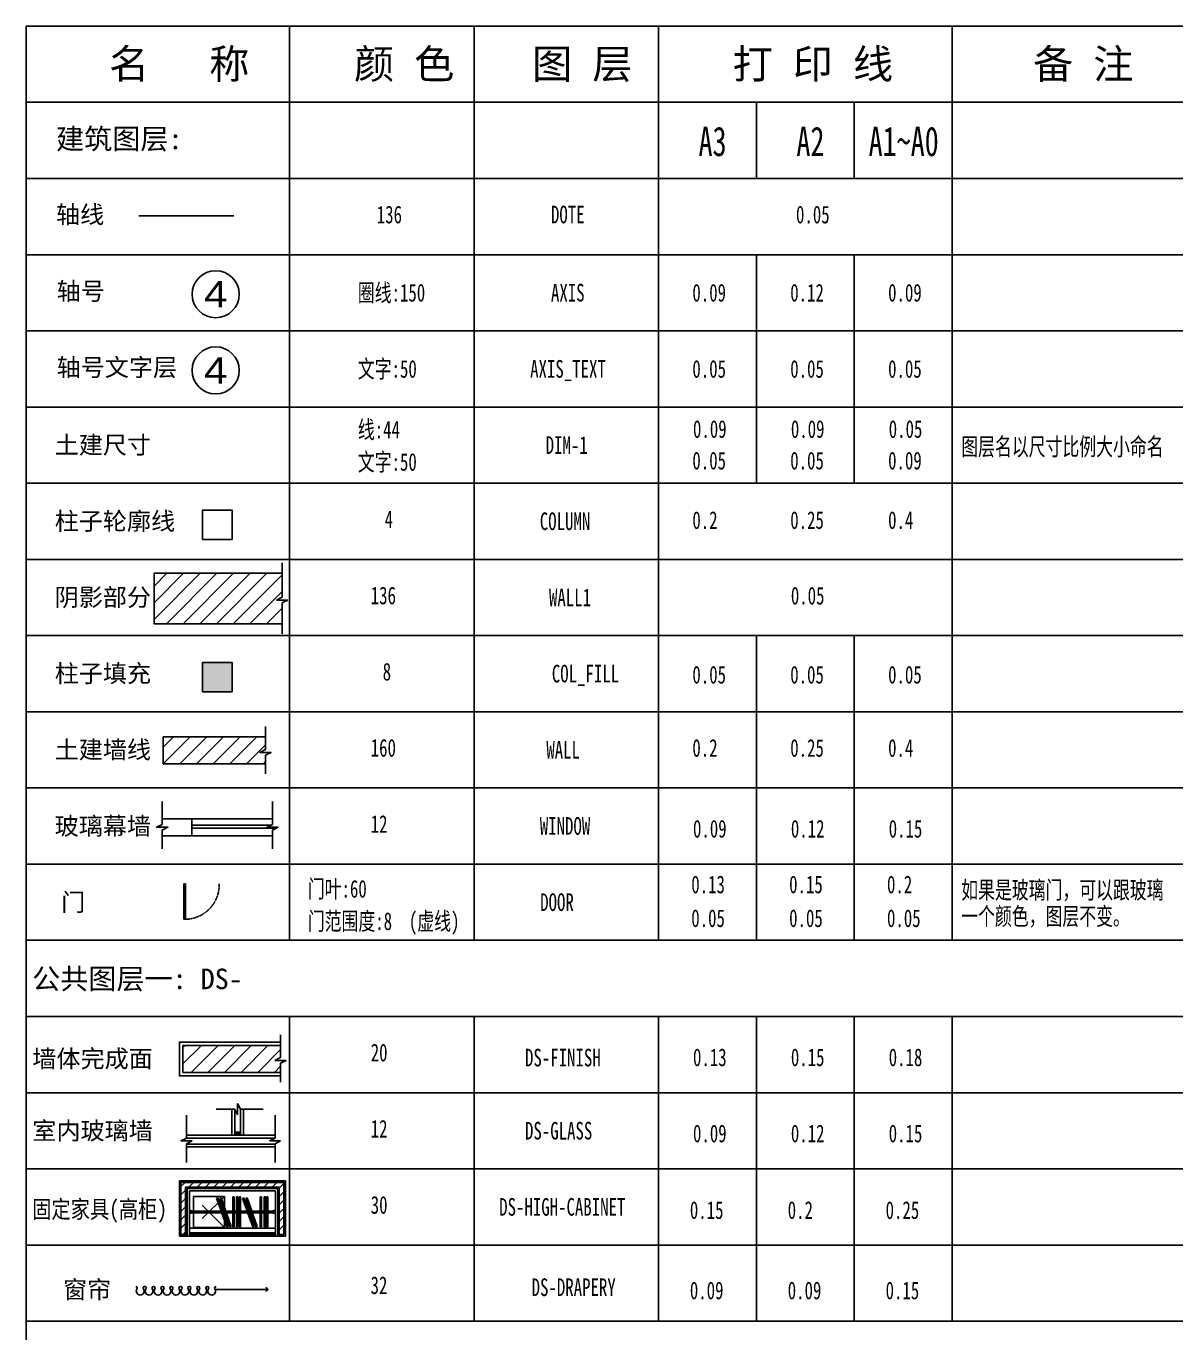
# Model space of a CAD drawing. Header units: millimetres. Extents: x 14385 to 129787, y 107826 to 186798.
# Drawn here: x 83011 to 87894, y 153842 to 159391 of the extents above; entities that cross this region are included whole.
import ezdxf
from ezdxf.enums import TextEntityAlignment as Align

# ---------------------------------------------------------------- set-up
doc = ezdxf.new("R2010")
doc.units = ezdxf.units.MM
doc.header["$LTSCALE"] = 1000
for name, pattern in [('ACAD_ISO02W100', [15, 12, -3]), ('DASH', [0.35, 0.25, -0.1]), ('DASHED2', [0.375, 0.25, -0.125]), ('M-CENTER', [1.8, 1.2, -0.2, 0.2, -0.2]), ('M-HIDDEN', [1.875, 1.25, -0.625])]:
    doc.linetypes.add(name, pattern=pattern)
for name, color, linetype in [('AXIS', 150, 'Continuous'), ('AXIS_TEXT', 50, 'Continuous'), ('COL-FILL', 8, 'Continuous'), ('COLUMN', 4, 'Continuous'), ('DIM-1', 44, 'Continuous'), ('DOOR', 60, 'Continuous'), ('DOTE', 136, 'M-CENTER'), ('DS-DRAPERY', 32, 'Continuous'), ('DS-FINISH', 20, 'Continuous'), ('DS-GLASS', 12, 'Continuous'), ('DS-HIGH-CABINET', 40, 'Continuous'), ('FF-FURN', 51, 'Continuous'), ('FF-REFE', 2, 'Continuous'), ('FF-TEXT', 50, 'Continuous'), ('TK', 1, 'Continuous'), ('WALL', 160, 'Continuous'), ('WALL1', 136, 'Continuous'), ('WINDOW', 12, 'Continuous')]:
    doc.layers.add(name, color=color, linetype=linetype)
doc.styles.add('AXIS', font='arial.ttf')
doc.styles.add('宋体', font='')
doc.styles.get('宋体').set_extended_font_data('SimSun')

# ---------------------------------------------------------------- blocks, each defined once
blk = doc.blocks.new('axisnum1')
blk.add_circle((0, 0), 4)
at = {"layer": 'AXIS_TEXT', "style": 'AXIS', "width": 0.47911}
blk.add_attdef('XX', text='', height=4.48, dxfattribs=at).set_placement((-2, -2.24), (2, -2.24), align=Align.FIT)
blk = doc.blocks.new('窗帘A')
at = {"linetype": 'ByBlock'}
for points in [[(911, 0, -0.608416), (897, 28, 0.608416), (861, 98, 0.608416), (824, 28, -1.932003), (796, 28, 0.608416), (759, 98, 0.608416), (723, 28, -1.932003), (694, 28, 0.608416), (658, 98, 0.608416), (622, 28, -1.932003), (593, 28, 0.608416), (557, 98, 0.608416), (521, 28, -0.608416), (506, 0, -0.608416), (492, 28, 0.608416), (456, 98, 0.608416), (419, 28, -1.932003), (391, 28, 0.608416), (354, 98, 0.608416), (318, 28, -1.932003), (289, 28, 0.608416), (253, 98, 0.608416), (217, 28, -1.932003), (188, 28, 0.608416), (152, 98, 0.608416), (116, 28, -0.608416), (101, 0, -0.608416), (87, 28, 0.608416), (51, 98, 0.608416), (14, 28, -0.608416), (0, 0)], [(1475, 58, 0.15932), (1499, 34, 0.15932), (1475, 10)]]:
    blk.add_lwpolyline(points, format="xyb", dxfattribs=at)
blk.add_lwpolyline([(911, 34), (1499, 34)], dxfattribs=at)

msp = doc.modelspace()

# ---------------------------------------------------------------- hatches: boundary and pattern name
at = {"layer": 'COL-FILL'}
msp.add_hatch(color=256, dxfattribs=at).paths.add_polyline_path([(83760.5, 156564.2), (83885.5, 156564.2), (83885.5, 156689.2), (83760.5, 156689.2)])
at = {"layer": 'DS-FINISH'}
h = msp.add_hatch(dxfattribs=at)
h.set_pattern_fill('_USER', color=256, scale=25, angle=45, style=0, pattern_type=0)
h.set_pattern_definition([(45, (16982.597, 125572.32), (-17.6776695, 17.6776695), [])])
h.paths.add_polyline_path([(83668.7, 154481.1), (84106, 154481.1), (84106, 154260), (84086.2, 154260), (84086.2, 154461.3), (83688.5, 154461.3), (83688.5, 154260), (83668.7, 154260)])
at = {"layer": 'DS-GLASS'}
msp.add_hatch(color=256, dxfattribs=at).paths.add_polyline_path([(83922.1, 154681.6), (83897.1, 154681.6), (83897.1, 154699.1), (83902.1, 154694.1), (83917.1, 154694.1), (83922.1, 154699.1)])
at = {"layer": 'WALL'}
h = msp.add_hatch(dxfattribs=at)
h.set_pattern_fill('_USER', color=8, scale=50, angle=45, style=0, pattern_type=0)
h.set_pattern_definition([(45, (83593.64, 156258.58), (-35.3553, 35.3553), [])])
h.paths.add_polyline_path([(84027.4, 156319), (84027.4, 156372.5), (83593.6, 156372.5), (83593.6, 156258.6), (84027.4, 156258.6), (84027.4, 156295), (84051.4, 156307), (84003.4, 156307)])
h = msp.add_hatch(dxfattribs=at)
h.set_pattern_fill('_USER', color=8, scale=50, angle=45, style=0, pattern_type=0)
h.set_pattern_definition([(45, (16788.083, 124086.754), (-35.35534, 35.35534), [])])
h.paths.add_polyline_path([(84092, 155010.9), (84092, 155062.3), (83677.3, 155062.3), (83677.3, 154948.4), (84092, 154948.4), (84092, 154986.9), (84116, 154998.9), (84068, 154998.9)])
at = {"layer": 'WALL1'}
h = msp.add_hatch(dxfattribs=at)
h.set_pattern_fill('_USER', color=256, scale=50, angle=45, style=0, pattern_type=0)
h.set_pattern_definition([(45, (17257.554, 125151.89), (-35.35534, 35.35534), [])])
h.paths.add_polyline_path([(84098, 156853.4), (84098, 156953.9), (84074, 156953.9), (84098, 156965.9), (84098, 157067.3), (83554.3, 157067.3), (83554.3, 156853.4)])

# ---------------------------------------------------------------- linework, layer by layer
at = {"color": 55, "linetype": 'M-HIDDEN', "ltscale": 0.106667}
for p, q in [((83853.5, 154421.7), (83721.5, 154289.7)), ((83853.5, 154289.7), (83721.5, 154421.7)), ((83837.3, 154365.1), (83842.8, 154367.1)), ((83848.3, 154339.2), (83838.8, 154365.6)), ((83850.5, 154340), (83841, 154366.4)), ((83850.8, 154365.1), (83856.3, 154367.1)), ((83861.8, 154339.2), (83852.3, 154365.6)), ((83864, 154340), (83854.5, 154366.4)), ((83888.8, 154369.6), (83894.6, 154369.6)), ((83890.4, 154341.5), (83890.4, 154369.6)), ((83892.7, 154341.5), (83892.7, 154369.6)), ((83904.8, 154369.6), (83910.6, 154369.6)), ((83906.4, 154341.5), (83906.4, 154369.6)), ((83908.7, 154341.5), (83908.7, 154369.6)), ((83915.5, 154369.6), (83921.4, 154369.6)), ((83917.1, 154341.5), (83917.1, 154369.6)), ((83919.4, 154341.5), (83919.4, 154369.6)), ((83947.9, 154365.1), (83953.4, 154367.1)), ((83958.8, 154339.2), (83949.3, 154365.6)), ((83961, 154340), (83951.5, 154366.4)), ((83961.3, 154365.1), (83966.8, 154367.1)), ((83972.3, 154339.2), (83962.8, 154365.6)), ((83974.5, 154340), (83965, 154366.4)), ((84005.5, 154369.6), (84011.3, 154369.6)), ((84007, 154341.5), (84007, 154369.6)), ((84009.4, 154341.5), (84009.4, 154369.6)), ((84021.5, 154369.6), (84027.3, 154369.6)), ((84023.1, 154341.5), (84023.1, 154369.6)), ((84025.4, 154341.5), (84025.4, 154369.6)), ((84032.2, 154369.6), (84038.1, 154369.6)), ((84033.8, 154341.5), (84033.8, 154369.6)), ((84036.1, 154341.5), (84036.1, 154369.6)), ((84061.5, 154360.4), (84061.5, 154351.1)), ((84061.5, 154360.4), (84061.5, 154351.1)), ((83846.8, 154338.7), (83852.3, 154340.6)), ((83860.3, 154338.7), (83865.8, 154340.6)), ((83888.8, 154341.5), (83894.6, 154341.5)), ((83904.8, 154341.5), (83910.6, 154341.5)), ((83915.5, 154341.5), (83921.4, 154341.5)), ((83957.3, 154338.7), (83962.9, 154340.6)), ((83970.8, 154338.7), (83976.3, 154340.6)), ((84005.5, 154341.5), (84011.3, 154341.5)), ((84021.5, 154341.5), (84027.3, 154341.5)), ((84032.2, 154341.5), (84038.1, 154341.5))]:
    msp.add_line(p, q, dxfattribs=at)
msp.add_lwpolyline([(83853.5, 154289.7), (83721.5, 154289.7), (83721.5, 154421.7), (83853.5, 154421.7)], close=True, dxfattribs=at)
for points in [[(83840.5, 154356.2), (83820.1, 154413.2), (83825.6, 154415.2), (83846.8, 154356.2)], [(83854, 154356.2), (83833.5, 154413.2), (83839.1, 154415.2), (83860.2, 154356.2)], [(83888.8, 154358.6), (83888.8, 154420.7), (83894.6, 154420.7), (83894.6, 154358.6)], [(83904.8, 154358.6), (83904.8, 154420.7), (83910.6, 154420.7), (83910.6, 154358.6)], [(83915.5, 154358.6), (83915.5, 154420.7), (83921.4, 154420.7), (83921.4, 154358.6)], [(83951.1, 154356.2), (83930.6, 154413.2), (83936.1, 154415.2), (83957.3, 154356.2)], [(83964.5, 154356.2), (83944.1, 154413.2), (83949.6, 154415.2), (83970.7, 154356.2)], [(84005.5, 154358.6), (84005.5, 154420.7), (84011.3, 154420.7), (84011.3, 154358.6)], [(84021.5, 154358.6), (84021.5, 154420.7), (84027.3, 154420.7), (84027.3, 154358.6)], [(84032.2, 154358.6), (84032.2, 154420.7), (84038.1, 154420.7), (84038.1, 154358.6)], [(83848.9, 154350.2), (83868.9, 154294.6), (83863.3, 154292.7), (83842.7, 154350.2)], [(83862.4, 154350.2), (83882.3, 154294.6), (83876.8, 154292.7), (83856.1, 154350.2)], [(83894.6, 154352.6), (83894.6, 154292.7), (83888.8, 154292.7), (83888.8, 154352.6)], [(83910.6, 154352.6), (83910.6, 154292.7), (83904.8, 154292.7), (83904.8, 154352.6)], [(83921.4, 154352.6), (83921.4, 154292.7), (83915.5, 154292.7), (83915.5, 154352.6)], [(83959.4, 154350.2), (83979.4, 154294.6), (83973.9, 154292.7), (83953.2, 154350.2)], [(83972.9, 154350.2), (83992.8, 154294.6), (83987.3, 154292.7), (83966.7, 154350.2)], [(84011.3, 154352.6), (84011.3, 154292.7), (84005.5, 154292.7), (84005.5, 154352.6)], [(84027.3, 154352.6), (84027.3, 154292.7), (84021.5, 154292.7), (84021.5, 154352.6)], [(84038.1, 154352.6), (84038.1, 154292.7), (84032.2, 154292.7), (84032.2, 154352.6)]]:
    msp.add_lwpolyline(points, dxfattribs=at)
at = {"layer": 'COLUMN'}
for points in [[(83760.5, 157211.1), (83885.5, 157211.1), (83885.5, 157336.1), (83760.5, 157336.1)], [(83760.5, 156564.2), (83885.5, 156564.2), (83885.5, 156689.2), (83760.5, 156689.2)]]:
    msp.add_lwpolyline(points, close=True, dxfattribs=at)
at = {"layer": 'DOOR'}
msp.add_lwpolyline([(83687.7, 155748.4), (83687.7, 155598.4), (83681.1, 155598.4), (83681.1, 155748.4)], close=True, dxfattribs=at)
at = {"layer": 'DOOR', "color": 8, "linetype": 'DASH', "ltscale": 0.005}
msp.add_arc((83684.4, 155745.1), 146.8, 271.2812, 1.2812, dxfattribs=at)
at = {"layer": 'DOTE', "ltscale": 0.002}
msp.add_line((83489.3, 158584.9), (83893.3, 158584.9), dxfattribs=at)
at = {"layer": 'DS-DRAPERY', "color": 30}
msp.add_line((84079.6, 154253.4), (84079.6, 154454.7), dxfattribs=at)
at = {"layer": 'DS-FINISH'}
msp.add_line((84086.2, 154260), (84106, 154260), dxfattribs=at)
for points in [[(84092, 154933.4), (83662.3, 154933.4), (83662.3, 155077.3), (84092, 155077.3)], [(84106, 154260), (84106, 154481.1), (83668.7, 154481.1), (83668.7, 154260), (83688.5, 154260), (83688.5, 154461.3), (84086.2, 154461.3), (84086.2, 154260)]]:
    msp.add_lwpolyline(points, dxfattribs=at)
at = {"layer": 'DS-FINISH', "linetype": 'ACAD_ISO02W100', "ltscale": 0.066667}
for points in [[(84092, 155108.3), (84092, 155011.3), (84092, 155010.9), (84068, 154998.9), (84116, 154998.9), (84092, 154986.9), (84092, 154986.5), (84092, 154907.5)], [(84018.5, 154792.2), (83921.5, 154792.2), (83921.1, 154792.2), (83909.1, 154816.2), (83909.1, 154768.2), (83897.1, 154792.2), (83896.8, 154792.2), (83817.7, 154792.2)], [(83691.6, 154766.6), (83691.6, 154669.6), (83691.6, 154669.2), (83667.6, 154657.2), (83715.6, 154657.2), (83691.6, 154645.2), (83691.6, 154644.8), (83691.6, 154565.8)], [(84068.1, 154766.6), (84068.1, 154669.6), (84068.1, 154669.2), (84044.1, 154657.2), (84092.1, 154657.2), (84068.1, 154645.2), (84068.1, 154644.8), (84068.1, 154565.8)]]:
    msp.add_lwpolyline(points, dxfattribs=at)
at = {"layer": 'DS-GLASS'}
for p, q in [((83897.1, 154792.2), (83897.1, 154699.1)), ((83922.1, 154792.2), (83922.1, 154699.1)), ((83897.1, 154699.1), (83902.1, 154694.1)), ((83902.1, 154694.1), (83917.1, 154694.1)), ((83917.1, 154694.1), (83922.1, 154699.1)), ((84067.7, 154669.1), (83691.2, 154669.1)), ((84068.1, 154644.1), (83691.6, 154644.1))]:
    msp.add_line(p, q, dxfattribs=at)
msp.add_lwpolyline([(83897.1, 154681.6), (83897.1, 154699.1), (83902.1, 154694.1), (83917.1, 154694.1), (83922.1, 154699.1), (83922.1, 154681.6), (83897.1, 154681.6)], close=True, dxfattribs=at)
at = {"layer": 'DS-HIGH-CABINET'}
msp.add_line((83705, 154286.4), (84069.7, 154286.4), dxfattribs=at)
at = {"layer": 'DS-HIGH-CABINET', "color": 8}
msp.add_line((84069.7, 154253.4), (83705, 154253.4), dxfattribs=at)
at = {"layer": 'DS-HIGH-CABINET'}
msp.add_lwpolyline([(84079.6, 154253.4), (84069.7, 154253.4), (84069.7, 154444.8), (83705, 154444.8), (83705, 154253.4), (83695.1, 154253.4)], dxfattribs=at)
at = {"layer": 'DS-HIGH-CABINET', "color": 8}
msp.add_lwpolyline([(84069.7, 154266.6), (83705, 154266.6)], dxfattribs=at)
at = {"layer": 'FF-FURN', "color": 2}
msp.add_line((83705, 154260), (84069.7, 154260), dxfattribs=at)
at = {"layer": 'FF-FURN', "color": 60}
for points in [[(83958.2, 154266.6), (83705, 154266.6), (83705, 154260), (83958.2, 154260)], [(84069.7, 154260), (83951.6, 154260), (83951.6, 154253.4), (84069.7, 154253.4)]]:
    msp.add_lwpolyline(points, close=True, dxfattribs=at)
at = {"layer": 'FF-REFE', "color": 55}
for p, q in [((83705, 154364), (83705, 154347.5)), ((83707, 154364), (83705, 154364)), ((83707, 154364), (83705, 154364)), ((83707, 154364), (83707, 154347.5)), ((83707, 154364), (83707, 154347.5)), ((83713.2, 154360.4), (83713.2, 154351.1)), ((83713.2, 154360.4), (83713.2, 154351.1)), ((83707, 154347.5), (83705, 154347.5)), ((83707, 154347.5), (83705, 154347.5))]:
    msp.add_line(p, q, dxfattribs=at)
at = {"layer": 'FF-REFE', "color": 55, "linetype": 'DASHED2', "ltscale": 2.666667}
for p, q in [((84061.5, 154359), (83713.2, 154359)), ((84061.5, 154352.4), (83713.2, 154352.4))]:
    msp.add_line(p, q, dxfattribs=at)
at = {"layer": 'FF-REFE', "color": 55}
for centre, start, end in [((83713.2, 154367.6), 209.9156, 269.9473), ((83713.2, 154367.6), 209.9156, 269.9473), ((83713.2, 154343.9), 90.0527, 150.0844), ((83713.2, 154343.9), 90.0527, 150.0844), ((84061.5, 154367.6), 270.0527, 330.0844), ((84061.5, 154367.6), 270.0527, 330.0844), ((84061.5, 154343.9), 29.9156, 89.9473), ((84061.5, 154343.9), 29.9156, 89.9473)]:
    msp.add_arc(centre, 7.24, start, end, dxfattribs=at)
at = {"layer": 'TK', "color": 136}
for p, q in [((92473.2, 159390.6), (83011.2, 159390.6)), ((83011.2, 159390.6), (83011.2, 149363.5)), ((84130, 159390.6), (84130, 155509.1)), ((84913.3, 159390.6), (84913.3, 155509.1)), ((85696.7, 159390.6), (85696.7, 155509.1)), ((86943.5, 159390.6), (86943.5, 155509.1)), ((92473.2, 159067.1), (83011.2, 159067.1)), ((86112.3, 158743.6), (86112.3, 159067.1)), ((86527.9, 158743.6), (86527.9, 159067.1)), ((92473.2, 158743.6), (83011.2, 158743.6)), ((92473.2, 158420.2), (83011.2, 158420.2)), ((86112.3, 157449.8), (86112.3, 158420.2)), ((86527.9, 157449.8), (86527.9, 158420.2)), ((92473.2, 158096.7), (83011.2, 158096.7)), ((92473.2, 157773.3), (83011.2, 157773.3)), ((92473.2, 157449.8), (83011.2, 157449.8)), ((92473.2, 157126.4), (83011.2, 157126.4)), ((92473.2, 156802.9), (83011.2, 156802.9)), ((86112.3, 155509.1), (86112.3, 156802.9)), ((86527.9, 155509.1), (86527.9, 156802.9)), ((92473.2, 156479.5), (83011.2, 156479.5)), ((92473.2, 156156), (83011.2, 156156)), ((92473.2, 155832.6), (83011.2, 155832.6)), ((92473.2, 155509.1), (83011.2, 155509.1)), ((92473.2, 155185.7), (83011.2, 155185.7)), ((84130, 155185.7), (84130, 153891.8)), ((84913.3, 155185.7), (84913.3, 153891.8)), ((85696.7, 155185.7), (85696.7, 153891.8)), ((86112.3, 153891.8), (86112.3, 155185.7)), ((86527.9, 153891.8), (86527.9, 155185.7)), ((86943.5, 155185.7), (86943.5, 153891.8)), ((92473.2, 154862.2), (83011.2, 154862.2)), ((92473.2, 154538.7), (83011.2, 154538.7)), ((92473.2, 154215.3), (83011.2, 154215.3)), ((92473.2, 153891.8), (83011.2, 153891.8))]:
    msp.add_line(p, q, dxfattribs=at)
at = {"layer": 'WALL', "color": 8, "ltscale": 0.106667}
for p, q in [((83884.6, 154681.6), (83884.6, 154792.2)), ((83934.6, 154681.6), (83934.6, 154792.2)), ((83691.6, 154681.6), (84068.1, 154681.6)), ((83691.6, 154631.6), (84068.1, 154631.6))]:
    msp.add_line(p, q, dxfattribs=at)
at = {"layer": 'WALL'}
for p, q in [((84112.6, 154487.7), (83662.1, 154487.7)), ((83662.1, 154487.7), (83662.1, 154253.4)), ((84112.6, 154487.7), (84112.6, 154253.4)), ((84079.6, 154454.7), (83695.1, 154454.7)), ((83695.1, 154454.7), (83695.1, 154253.4)), ((84079.6, 154454.7), (84079.6, 154253.4)), ((83662.1, 154253.4), (83695.1, 154253.4)), ((84079.6, 154253.4), (84112.6, 154253.4))]:
    msp.add_line(p, q, dxfattribs=at)
for points in [[(84027.4, 156258.6), (83593.6, 156258.6), (83593.6, 156372.5), (84027.4, 156372.5)], [(83589.1, 156025.2), (83714.5, 156025.2), (83714.5, 155953.2), (83589.1, 155953.2)], [(84092, 154948.4), (83677.3, 154948.4), (83677.3, 155062.3), (84092, 155062.3)]]:
    msp.add_lwpolyline(points, dxfattribs=at)
at = {"layer": 'WALL1', "color": 160}
msp.add_lwpolyline([(84098, 156853.4), (83554.3, 156853.4), (83554.3, 157067.3), (84098, 157067.3)], dxfattribs=at)
at = {"layer": 'WALL1', "linetype": 'ACAD_ISO02W100', "ltscale": 0.066667}
msp.add_lwpolyline([(84098, 157111.2), (84098, 156966.3), (84098, 156965.9), (84074, 156953.9), (84122, 156953.9), (84098, 156941.9), (84098, 156941.6), (84098, 156810.5)], dxfattribs=at)
at = {"layer": 'WINDOW'}
for p, q in [((83714.5, 156025.2), (84056.9, 156025.2)), ((83714.5, 155997.5), (84049.2, 155997.5)), ((83714.5, 155984.8), (84071.9, 155984.8)), ((83714.5, 155953.2), (84056.9, 155953.2))]:
    msp.add_line(p, q, dxfattribs=at)
for points in [[(84027.4, 156416.4), (84027.4, 156319.4), (84027.4, 156319), (84003.4, 156307), (84051.4, 156307), (84027.4, 156295), (84027.4, 156294.7), (84027.4, 156215.6)], [(83589.1, 156098.7), (83589.1, 156001.7), (83589.1, 156001.3), (83565.1, 155989.3), (83613.1, 155989.3), (83589.1, 155977.3), (83589.1, 155976.9), (83589.1, 155897.9)], [(84056.9, 156098.7), (84056.9, 156001.7), (84056.9, 156001.3), (84032.9, 155989.3), (84080.9, 155989.3), (84056.9, 155977.3), (84056.9, 155976.9), (84056.9, 155897.9)]]:
    msp.add_lwpolyline(points, dxfattribs=at)

# ---------------------------------------------------------------- block references
at = {"layer": 'AXIS'}
ref = msp.add_blockref('axisnum1', (83816.1, 158252.3), dxfattribs=dict(at, xscale=25, yscale=25, zscale=25))
ref.add_attrib('XX', '4', dxfattribs={"layer": 'AXIS_TEXT', "height": 112, "style": 'AXIS', "width": 1.149191}).set_placement((83766.1, 158196.3), (83866.1, 158196.3), align=Align.FIT)
ref = msp.add_blockref('axisnum1', (83816.1, 157928.9), dxfattribs=dict(at, xscale=25, yscale=25, zscale=25))
ref.add_attrib('XX', '4', dxfattribs={"layer": 'AXIS_TEXT', "height": 112, "style": 'AXIS', "width": 1.149191}).set_placement((83766.1, 157872.9), (83866.1, 157872.9), align=Align.FIT)
at = {"layer": 'DS-DRAPERY', "extrusion": (0, 0, -1), "xscale": 0.3749999999854481, "yscale": 0.3749999999854481, "zscale": -0.3750000000000001, "rotation": 180}
msp.add_blockref('窗帘A', (-83476.6, 154039.6), dxfattribs=at)

# ---------------------------------------------------------------- texts
at = {"layer": 'AXIS', "style": '宋体'}
msp.add_text('轴号', height=75, dxfattribs=at).set_placement((83140.9, 158227.7))
at = {"layer": 'AXIS', "style": '宋体', "width": 0.7}
for s, p in [('圈线:150', (84419.9, 158221.3)), ('AXIS', (85240, 158221.3)), ('0.09', (85840.5, 158221.3)), ('0.12', (86256.1, 158221.3)), ('0.09', (86671.7, 158221.3))]:
    msp.add_text(s, height=75, dxfattribs=at).set_placement(p)
at = {"layer": 'AXIS', "color": 50, "style": '宋体', "width": 0.7}
for s, p in [('0.05', (85840.5, 157897.8)), ('0.05', (86256.1, 157897.8)), ('0.05', (86671.7, 157897.8)), ('0.05', (85840.5, 157508.4)), ('0.05', (86256.1, 157508.4)), ('0.09', (86671.7, 157508.4))]:
    msp.add_text(s, height=75, dxfattribs=at).set_placement(p)
at = {"layer": 'AXIS_TEXT', "style": '宋体'}
msp.add_text('轴号文字层', height=75, dxfattribs=at).set_placement((83140.9, 157904.3))
at = {"layer": 'AXIS_TEXT', "style": '宋体', "width": 0.7}
for s, p in [('文字:50', (84419.9, 157897.8)), ('AXIS_TEXT', (85151.6, 157897.8))]:
    msp.add_text(s, height=75, dxfattribs=at).set_placement(p)
at = {"layer": 'COL-FILL', "style": '宋体'}
msp.add_text('柱子填充', height=75, dxfattribs=at).set_placement((83132.5, 156604.6))
at = {"layer": 'COL-FILL', "style": '宋体', "width": 0.7}
for s, p in [('8', (84525.4, 156612.4)), ('COL_FILL', (85243.6, 156604)), ('0.05', (85840.5, 156599.5)), ('0.05', (86256.1, 156599.5)), ('0.05', (86671.7, 156599.5))]:
    msp.add_text(s, height=75, dxfattribs=at).set_placement(p)
at = {"layer": 'COLUMN', "style": '宋体'}
msp.add_text('柱子轮廓线', height=75, dxfattribs=at).set_placement((83132.5, 157251.5))
at = {"layer": 'COLUMN', "style": '宋体', "width": 0.7}
for s, p in [('4', (84533.9, 157259.3)), ('COLUMN', (85192.5, 157250.9)), ('0.2', (85840.5, 157255.8)), ('0.25', (86256.1, 157255.8)), ('0.4', (86671.7, 157255.8))]:
    msp.add_text(s, height=75, dxfattribs=at).set_placement(p)
at = {"layer": 'DIM-1', "style": '宋体', "width": 0.7}
for s, p in [('线:44', (84419.9, 157640.1)), ('0.09', (85843.1, 157642.5)), ('0.09', (86258.7, 157642.5)), ('0.05', (86674.3, 157642.5)), ('DIM-1', (85217.5, 157574.4)), ('图层名以尺寸比例大小命名', (86982.2, 157567.8))]:
    msp.add_text(s, height=75, dxfattribs=at).set_placement(p)
at = {"layer": 'DIM-1', "style": '宋体'}
msp.add_text('土建尺寸', height=75, dxfattribs=at).set_placement((83132.5, 157575))
at = {"layer": 'DIM-1', "color": 50, "style": '宋体', "width": 0.7}
msp.add_text('文字:50', height=75, dxfattribs=at).set_placement((84419.9, 157502.7))
at = {"layer": 'DOOR', "style": '宋体', "width": 0.7}
for s, p in [('门叶:60', (84207.4, 155690.3)), ('0.13', (85835.8, 155709)), ('0.15', (86251.4, 155709)), ('0.2', (86667, 155709)), ('如果是玻璃门，可以跟玻璃', (86982.2, 155685.6)), ('DOOR', (85194.2, 155633.6)), ('一个颜色，图层不变。', (86982.2, 155573.9))]:
    msp.add_text(s, height=75, dxfattribs=at).set_placement(p)
at = {"layer": 'DOOR', "style": '宋体'}
msp.add_text('门', height=75, dxfattribs=at).set_placement((83160.1, 155633.5))
at = {"layer": 'DOOR', "color": 8, "style": '宋体', "width": 0.7}
for s, p in [('门范围度:8  (虚线)', (84207.4, 155552.9)), ('0.05', (85835.8, 155565.6)), ('0.05', (86251.4, 155565.6)), ('0.05', (86667, 155565.6))]:
    msp.add_text(s, height=75, dxfattribs=at).set_placement(p)
at = {"layer": 'DOTE', "ltscale": 2.777778, "style": '宋体'}
msp.add_text('轴线', height=75, dxfattribs=at).set_placement((83138, 158553.2))
at = {"layer": 'DOTE', "ltscale": 2.777778, "style": '宋体', "width": 0.7}
for s, p in [('136', (84500.2, 158553.2)), ('DOTE', (85240, 158553.2)), ('0.05', (86280.6, 158553.2))]:
    msp.add_text(s, height=75, dxfattribs=at).set_placement(p)
at = {"layer": 'DS-DRAPERY', "style": '宋体'}
msp.add_text('窗帘', height=75, dxfattribs=at).set_placement((83167.7, 153988.8))
at = {"layer": 'DS-DRAPERY', "style": '宋体', "width": 0.7}
for s, p in [('32', (84473.8, 154007.2)), ('DS-DRAPERY', (85157.9, 153998.8)), ('0.09', (85829.8, 153985.2)), ('0.09', (86245.4, 153985.2)), ('0.15', (86661, 153985.2))]:
    msp.add_text(s, height=75, dxfattribs=at).set_placement(p)
at = {"layer": 'DS-FINISH', "style": '宋体', "width": 0.7}
for s, p in [('0.09', (85843.1, 155945.4)), ('0.12', (86258.7, 155945.4)), ('0.15', (86674.3, 155945.4)), ('20', (84474.5, 154995.2)), ('DS-FINISH', (85129.8, 154973.6)), ('0.13', (85843.1, 154975)), ('0.15', (86258.7, 154975)), ('0.18', (86674.3, 154975))]:
    msp.add_text(s, height=75, dxfattribs=at).set_placement(p)
at = {"layer": 'DS-FINISH', "style": '宋体'}
msp.add_text('墙体完成面', height=75, dxfattribs=at).set_placement((83037.7, 154969.2))
at = {"layer": 'DS-GLASS', "style": '宋体'}
msp.add_text('室内玻璃墙', height=75, dxfattribs=at).set_placement((83037.7, 154663.2))
at = {"layer": 'DS-GLASS', "style": '宋体', "width": 0.7}
for s, p in [('12', (84474.5, 154671.7)), ('DS-GLASS', (85129.8, 154663.3)), ('0.09', (85843.1, 154651.6)), ('0.12', (86258.7, 154651.6)), ('0.15', (86674.3, 154651.6))]:
    msp.add_text(s, height=75, dxfattribs=at).set_placement(p)
at = {"layer": 'DS-HIGH-CABINET', "style": '宋体'}
for s, width, p in [('固定家具(高柜)', 0.8, (83036.7, 154330)), ('30', 0.7, (84474.5, 154348.3)), ('DS-HIGH-CABINET', 0.7, (85020.2, 154339.8)), ('0.15', 0.7, (85829.8, 154326.3)), ('0.2', 0.7, (86245.4, 154326.3)), ('0.25', 0.7, (86661, 154326.3))]:
    msp.add_text(s, height=75, dxfattribs=dict(at, width=width)).set_placement(p)
at = {"layer": 'FF-TEXT', "style": '宋体'}
for s, height, p in [('名   称', 125, (83363.3, 159167.6)), ('颜 色', 125, (84403.7, 159167.6)), ('图 层', 125, (85159.6, 159167.6)), ('打 印 线', 125, (86011.4, 159167.6)), ('备 注', 125, (87287.2, 159167.6)), ('建筑图层:', 87.5, (83138, 158868.1)), ('公共图层一: DS-', 87.5, (83036.7, 155301.7))]:
    msp.add_text(s, height=height, dxfattribs=at).set_placement(p)
at = {"layer": 'FF-TEXT', "style": '宋体', "width": 0.7}
for s, p in [('A3', (85866.7, 158838.8)), ('A2', (86282.3, 158838.8)), ('A1~A0', (86589, 158838.8))]:
    msp.add_text(s, height=125, dxfattribs=at).set_placement(p)
at = {"layer": 'WALL', "style": '宋体'}
msp.add_text('土建墙线', height=75, dxfattribs=at).set_placement((83132.5, 156281.2))
at = {"layer": 'WALL', "style": '宋体', "width": 0.7}
for s, p in [('160', (84474.5, 156289)), ('WALL', (85220.2, 156280.6)), ('0.2', (85840.5, 156288.4)), ('0.25', (86256.1, 156288.4)), ('0.4', (86671.7, 156288.4))]:
    msp.add_text(s, height=75, dxfattribs=at).set_placement(p)
at = {"layer": 'WALL1', "style": '宋体'}
msp.add_text('阴影部分', height=75, dxfattribs=at).set_placement((83132.5, 156928.1))
at = {"layer": 'WALL1', "style": '宋体', "width": 0.7}
for s, p in [('136', (84474.5, 156935.9)), ('WALL1', (85231.5, 156927.5)), ('0.05', (86258.7, 156935))]:
    msp.add_text(s, height=75, dxfattribs=at).set_placement(p)
at = {"layer": 'WINDOW', "style": '宋体'}
msp.add_text('玻璃幕墙', height=75, dxfattribs=at).set_placement((83132.5, 155957))
at = {"layer": 'WINDOW', "style": '宋体', "width": 0.7}
for s, p in [('12', (84474.5, 155965.5)), ('WINDOW', (85192.5, 155957.1))]:
    msp.add_text(s, height=75, dxfattribs=at).set_placement(p)

doc.saveas('drawing.dxf')
